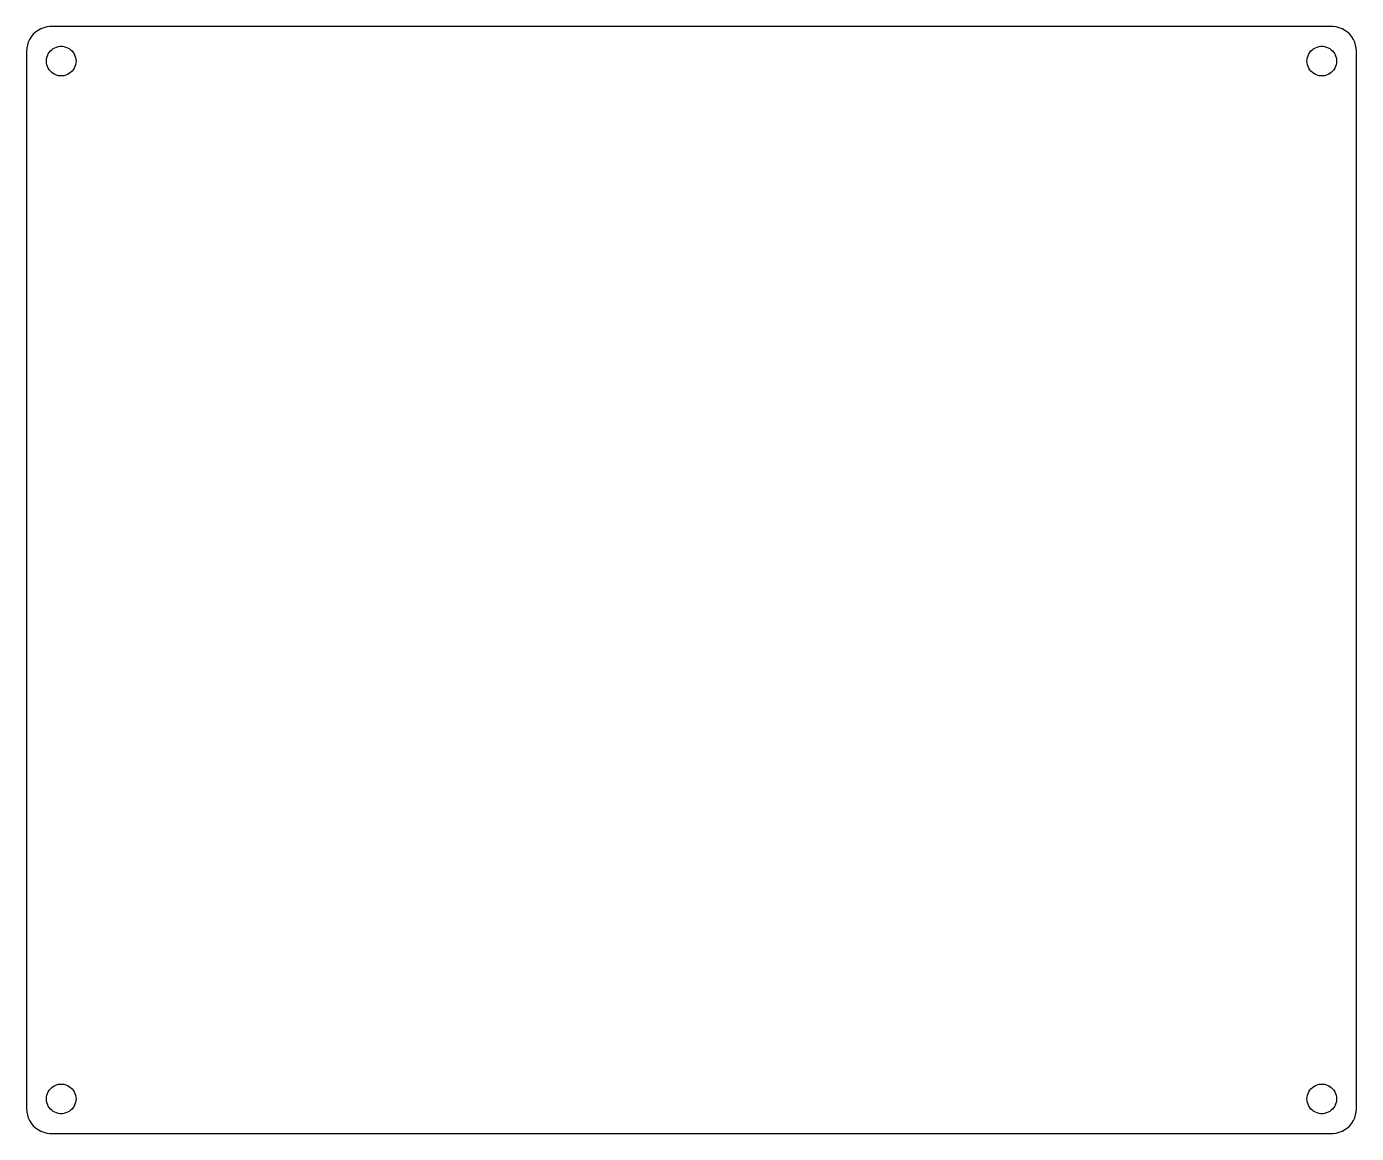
# Model space of a CAD drawing. Header units: metres. Extents: x -134 to 134, y -112 to 112.
import ezdxf

# ---------------------------------------------------------------- set-up
doc = ezdxf.new("R2010")
doc.units = ezdxf.units.M

msp = doc.modelspace()

# ---------------------------------------------------------------- linework, layer by layer
for p, q in [((-133.145, 110.423), (-133.545, 109.939)), ((-132.687, 110.853), (-133.145, 110.423)), ((-132.179, 111.222), (-132.687, 110.853)), ((-131.629, 111.524), (-132.179, 111.222)), ((-131.045, 111.755), (-131.629, 111.524)), ((-130.437, 111.911), (-131.045, 111.755)), ((-129.814, 111.99), (-130.437, 111.911)), ((129.814, 111.99), (-129.814, 111.99)), ((130.437, 111.911), (129.814, 111.99)), ((131.045, 111.755), (130.437, 111.911)), ((131.629, 111.524), (131.045, 111.755)), ((132.179, 111.222), (131.629, 111.524)), ((132.687, 110.853), (132.179, 111.222)), ((133.145, 110.423), (132.687, 110.853)), ((133.545, 109.939), (133.145, 110.423)), ((-134.461, 107.627), (-134.5, 107)), ((-134.343, 108.243), (-134.461, 107.627)), ((-134.149, 108.841), (-134.343, 108.243)), ((-133.882, 109.409), (-134.149, 108.841)), ((-133.545, 109.939), (-133.882, 109.409)), ((-129.107, 107.533), (-128.777, 107.714)), ((-128.777, 107.714), (-128.427, 107.853)), ((-128.427, 107.853), (-128.062, 107.947)), ((-128.062, 107.947), (-127.688, 107.994)), ((-127.688, 107.994), (-127.312, 107.994)), ((-127.312, 107.994), (-126.938, 107.947)), ((-126.938, 107.947), (-126.573, 107.853)), ((-126.573, 107.853), (-126.223, 107.714)), ((-126.223, 107.714), (-125.893, 107.533)), ((125.893, 107.533), (126.223, 107.714)), ((126.223, 107.714), (126.573, 107.853)), ((126.573, 107.853), (126.938, 107.947)), ((126.938, 107.947), (127.312, 107.994)), ((127.312, 107.994), (127.688, 107.994)), ((127.688, 107.994), (128.062, 107.947)), ((128.062, 107.947), (128.427, 107.853)), ((128.427, 107.853), (128.777, 107.714)), ((128.777, 107.714), (129.107, 107.533)), ((133.882, 109.409), (133.545, 109.939)), ((134.149, 108.841), (133.882, 109.409)), ((134.343, 108.243), (134.149, 108.841)), ((134.461, 107.627), (134.343, 108.243)), ((134.5, 107), (134.461, 107.627)), ((-134.5, 107), (-134.5, -107)), ((-130.5, 105), (-130.476, 105.376)), ((-130.476, 104.624), (-130.5, 105)), ((-130.476, 105.376), (-130.406, 105.746)), ((-130.406, 105.746), (-130.289, 106.104)), ((-130.289, 106.104), (-130.129, 106.445)), ((-130.129, 106.445), (-129.927, 106.763)), ((-129.927, 106.763), (-129.687, 107.054)), ((-129.687, 107.054), (-129.412, 107.312)), ((-129.412, 107.312), (-129.107, 107.533)), ((-125.893, 107.533), (-125.588, 107.312)), ((-125.588, 107.312), (-125.313, 107.054)), ((-125.313, 107.054), (-125.073, 106.763)), ((-125.073, 106.763), (-124.871, 106.445)), ((-124.871, 106.445), (-124.711, 106.104)), ((-124.711, 106.104), (-124.594, 105.746)), ((-124.594, 105.746), (-124.524, 105.376)), ((-124.524, 105.376), (-124.5, 105)), ((-124.5, 105), (-124.524, 104.624)), ((124.5, 105), (124.524, 105.376)), ((124.524, 104.624), (124.5, 105)), ((124.524, 105.376), (124.594, 105.746)), ((124.594, 105.746), (124.711, 106.104)), ((124.711, 106.104), (124.871, 106.445)), ((124.871, 106.445), (125.073, 106.763)), ((125.073, 106.763), (125.313, 107.054)), ((125.313, 107.054), (125.588, 107.312)), ((125.588, 107.312), (125.893, 107.533)), ((129.107, 107.533), (129.412, 107.312)), ((129.412, 107.312), (129.687, 107.054)), ((129.687, 107.054), (129.927, 106.763)), ((129.927, 106.763), (130.129, 106.445)), ((130.129, 106.445), (130.289, 106.104)), ((130.289, 106.104), (130.406, 105.746)), ((130.406, 105.746), (130.476, 105.376)), ((130.476, 105.376), (130.5, 105)), ((130.5, 105), (130.476, 104.624)), ((134.5, -107), (134.5, 107)), ((-130.406, 104.254), (-130.476, 104.624)), ((-130.289, 103.896), (-130.406, 104.254)), ((-130.129, 103.555), (-130.289, 103.896)), ((-129.927, 103.237), (-130.129, 103.555)), ((-129.687, 102.946), (-129.927, 103.237)), ((-129.412, 102.688), (-129.687, 102.946)), ((-129.107, 102.467), (-129.412, 102.688)), ((-128.777, 102.286), (-129.107, 102.467)), ((-128.427, 102.147), (-128.777, 102.286)), ((-126.223, 102.286), (-126.573, 102.147)), ((-125.893, 102.467), (-126.223, 102.286)), ((-125.588, 102.688), (-125.893, 102.467)), ((-125.313, 102.946), (-125.588, 102.688)), ((-125.073, 103.237), (-125.313, 102.946)), ((-124.871, 103.555), (-125.073, 103.237)), ((-124.711, 103.896), (-124.871, 103.555)), ((-124.594, 104.254), (-124.711, 103.896)), ((-124.524, 104.624), (-124.594, 104.254)), ((124.594, 104.254), (124.524, 104.624)), ((124.711, 103.896), (124.594, 104.254)), ((124.871, 103.555), (124.711, 103.896)), ((125.073, 103.237), (124.871, 103.555)), ((125.313, 102.946), (125.073, 103.237)), ((125.588, 102.688), (125.313, 102.946)), ((125.893, 102.467), (125.588, 102.688)), ((126.223, 102.286), (125.893, 102.467)), ((126.573, 102.147), (126.223, 102.286)), ((128.777, 102.286), (128.427, 102.147)), ((129.107, 102.467), (128.777, 102.286)), ((129.412, 102.688), (129.107, 102.467)), ((129.687, 102.946), (129.412, 102.688)), ((129.927, 103.237), (129.687, 102.946)), ((130.129, 103.555), (129.927, 103.237)), ((130.289, 103.896), (130.129, 103.555)), ((130.406, 104.254), (130.289, 103.896)), ((130.476, 104.624), (130.406, 104.254)), ((-128.062, 102.053), (-128.427, 102.147)), ((-127.688, 102.006), (-128.062, 102.053)), ((-127.312, 102.006), (-127.688, 102.006)), ((-126.938, 102.053), (-127.312, 102.006)), ((-126.573, 102.147), (-126.938, 102.053)), ((126.938, 102.053), (126.573, 102.147)), ((127.312, 102.006), (126.938, 102.053)), ((127.688, 102.006), (127.312, 102.006)), ((128.062, 102.053), (127.688, 102.006)), ((128.427, 102.147), (128.062, 102.053)), ((-128.777, -102.286), (-128.427, -102.147)), ((-128.427, -102.147), (-128.062, -102.053)), ((-128.062, -102.053), (-127.688, -102.006)), ((-127.688, -102.006), (-127.312, -102.006)), ((-127.312, -102.006), (-126.938, -102.053)), ((-126.938, -102.053), (-126.573, -102.147)), ((-126.573, -102.147), (-126.223, -102.286)), ((126.223, -102.286), (126.573, -102.147)), ((126.573, -102.147), (126.938, -102.053)), ((126.938, -102.053), (127.312, -102.006)), ((127.312, -102.006), (127.688, -102.006)), ((127.688, -102.006), (128.062, -102.053)), ((128.062, -102.053), (128.427, -102.147)), ((128.427, -102.147), (128.777, -102.286)), ((-130.5, -105), (-130.476, -104.624)), ((-130.476, -104.624), (-130.406, -104.254)), ((-130.406, -104.254), (-130.289, -103.896)), ((-130.289, -103.896), (-130.129, -103.555)), ((-130.129, -103.555), (-129.927, -103.237)), ((-129.927, -103.237), (-129.687, -102.946)), ((-129.687, -102.946), (-129.412, -102.688)), ((-129.412, -102.688), (-129.107, -102.467)), ((-129.107, -102.467), (-128.777, -102.286)), ((-126.223, -102.286), (-125.893, -102.467)), ((-125.893, -102.467), (-125.588, -102.688)), ((-125.588, -102.688), (-125.313, -102.946)), ((-125.313, -102.946), (-125.073, -103.237)), ((-125.073, -103.237), (-124.871, -103.555)), ((-124.871, -103.555), (-124.711, -103.896)), ((-124.711, -103.896), (-124.594, -104.254)), ((-124.594, -104.254), (-124.524, -104.624)), ((-124.524, -104.624), (-124.5, -105)), ((124.5, -105), (124.524, -104.624)), ((124.524, -104.624), (124.594, -104.254)), ((124.594, -104.254), (124.711, -103.896)), ((124.711, -103.896), (124.871, -103.555)), ((124.871, -103.555), (125.073, -103.237)), ((125.073, -103.237), (125.313, -102.946)), ((125.313, -102.946), (125.588, -102.688)), ((125.588, -102.688), (125.893, -102.467)), ((125.893, -102.467), (126.223, -102.286)), ((128.777, -102.286), (129.107, -102.467)), ((129.107, -102.467), (129.412, -102.688)), ((129.412, -102.688), (129.687, -102.946)), ((129.687, -102.946), (129.927, -103.237)), ((129.927, -103.237), (130.129, -103.555)), ((130.129, -103.555), (130.289, -103.896)), ((130.289, -103.896), (130.406, -104.254)), ((130.406, -104.254), (130.476, -104.624)), ((130.476, -104.624), (130.5, -105)), ((-134.5, -107), (-134.461, -107.627)), ((-130.476, -105.376), (-130.5, -105)), ((-130.406, -105.746), (-130.476, -105.376)), ((-130.289, -106.104), (-130.406, -105.746)), ((-130.129, -106.445), (-130.289, -106.104)), ((-129.927, -106.763), (-130.129, -106.445)), ((-129.687, -107.054), (-129.927, -106.763)), ((-129.412, -107.312), (-129.687, -107.054)), ((-129.107, -107.533), (-129.412, -107.312)), ((-128.777, -107.714), (-129.107, -107.533)), ((-125.893, -107.533), (-126.223, -107.714)), ((-125.588, -107.312), (-125.893, -107.533)), ((-125.313, -107.054), (-125.588, -107.312)), ((-125.073, -106.763), (-125.313, -107.054)), ((-124.871, -106.445), (-125.073, -106.763)), ((-124.711, -106.104), (-124.871, -106.445)), ((-124.594, -105.746), (-124.711, -106.104)), ((-124.524, -105.376), (-124.594, -105.746)), ((-124.5, -105), (-124.524, -105.376)), ((124.524, -105.376), (124.5, -105)), ((124.594, -105.746), (124.524, -105.376)), ((124.711, -106.104), (124.594, -105.746)), ((124.871, -106.445), (124.711, -106.104)), ((125.073, -106.763), (124.871, -106.445)), ((125.313, -107.054), (125.073, -106.763)), ((125.588, -107.312), (125.313, -107.054)), ((125.893, -107.533), (125.588, -107.312)), ((126.223, -107.714), (125.893, -107.533)), ((129.107, -107.533), (128.777, -107.714)), ((129.412, -107.312), (129.107, -107.533)), ((129.687, -107.054), (129.412, -107.312)), ((129.927, -106.763), (129.687, -107.054)), ((130.129, -106.445), (129.927, -106.763)), ((130.289, -106.104), (130.129, -106.445)), ((130.406, -105.746), (130.289, -106.104)), ((130.476, -105.376), (130.406, -105.746)), ((130.5, -105), (130.476, -105.376)), ((134.461, -107.627), (134.5, -107)), ((-134.461, -107.627), (-134.343, -108.243)), ((-134.343, -108.243), (-134.149, -108.841)), ((-134.149, -108.841), (-133.882, -109.409)), ((-133.882, -109.409), (-133.545, -109.939)), ((-133.545, -109.939), (-133.145, -110.423)), ((-128.427, -107.853), (-128.777, -107.714)), ((-128.062, -107.947), (-128.427, -107.853)), ((-127.688, -107.994), (-128.062, -107.947)), ((-127.312, -107.994), (-127.688, -107.994)), ((-126.938, -107.947), (-127.312, -107.994)), ((-126.573, -107.853), (-126.938, -107.947)), ((-126.223, -107.714), (-126.573, -107.853)), ((126.573, -107.853), (126.223, -107.714)), ((126.938, -107.947), (126.573, -107.853)), ((127.312, -107.994), (126.938, -107.947)), ((127.688, -107.994), (127.312, -107.994)), ((128.062, -107.947), (127.688, -107.994)), ((128.427, -107.853), (128.062, -107.947)), ((128.777, -107.714), (128.427, -107.853)), ((133.145, -110.423), (133.545, -109.939)), ((133.545, -109.939), (133.882, -109.409)), ((133.882, -109.409), (134.149, -108.841)), ((134.149, -108.841), (134.343, -108.243)), ((134.343, -108.243), (134.461, -107.627)), ((-133.145, -110.423), (-132.687, -110.853)), ((-132.687, -110.853), (-132.179, -111.222)), ((-132.179, -111.222), (-131.629, -111.524)), ((-131.629, -111.524), (-131.045, -111.755)), ((-131.045, -111.755), (-130.437, -111.911)), ((-130.437, -111.911), (-129.814, -111.99)), ((-129.814, -111.99), (129.814, -111.99)), ((129.814, -111.99), (130.437, -111.911)), ((130.437, -111.911), (131.045, -111.755)), ((131.045, -111.755), (131.629, -111.524)), ((131.629, -111.524), (132.179, -111.222)), ((132.179, -111.222), (132.687, -110.853)), ((132.687, -110.853), (133.145, -110.423))]:
    msp.add_line(p, q)

doc.saveas('drawing.dxf')
